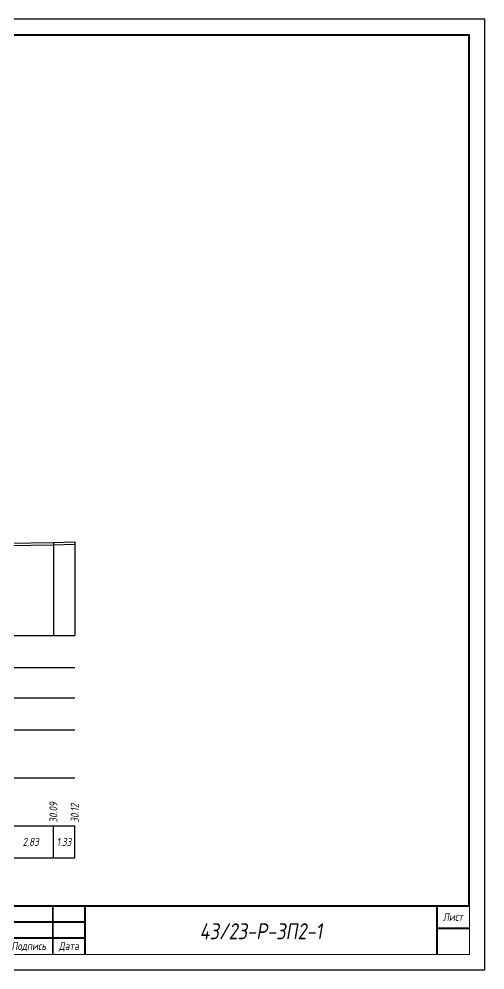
# Model space of a CAD drawing. Extents: x -717 to 1451, y -133302 to 233.
# Drawn here: x 244.4 to 389.9, y -93085.4 to -92788.4 of the extents above; entities that cross this region are included whole.
import ezdxf
from ezdxf.enums import TextEntityAlignment as Align

# ---------------------------------------------------------------- set-up
doc = ezdxf.new("R2010")
doc.units = 0
for name, color, linetype in [('Зарамочное оформление', 7, 'Continuous'), ('Код_510', 7, 'Continuous'), ('Таблица', 7, 'Continuous'), ('Черный поперечник', 3, 'Continuous')]:
    doc.layers.add(name, color=color, linetype=linetype)
doc.layers.add('Контур_2570', color=7, linetype='Continuous', true_color=0x80ff00)
doc.styles.add('М', font='romand.shx', dxfattribs={"width": 0.8, "oblique": 10, "height": 2.5})

# ---------------------------------------------------------------- blocks, each defined once
blk = doc.blocks.new('Штамп')
at = {"linetype": 'Continuous'}
blk.add_wipeout([(199.95, -411.25), (384.95, -411.25), (384.95, -426.25), (199.95, -426.25)], dxfattribs=at).dxf.layer = 'Зарамочное оформление'
at = {"layer": 'Зарамочное оформление', "linetype": 'Continuous', "lineweight": -3, "const_width": 0.6, "flags": 128}
for points in [[(199.95, -426.25), (199.95, -411.25), (384.95, -411.25)], [(209.95, -411.25), (209.95, -426.25)], [(219.95, -411.25), (219.95, -426.25)], [(229.95, -411.25), (229.95, -426.25)], [(239.95, -411.25), (239.95, -426.25)], [(254.95, -411.25), (254.95, -426.25)], [(264.95, -411.25), (264.95, -426.25)], [(374.95, -411.25), (374.95, -426.25)], [(199.95, -416.25), (264.95, -416.25)], [(374.95, -418.25), (384.95, -418.25)], [(199.95, -421.25), (264.95, -421.25)]]:
    blk.add_lwpolyline(points, dxfattribs=at)
at = {"linetype": 'Continuous', "insert": (319.95, -419.17), "char_height": 5, "width": 110, "attachment_point": 5, "style": 'М'}
blk.add_mtext('{\\Q10;\\W0.8;43/23-Р-ЗП2-1}', dxfattribs=at)
at = {"layer": 'Зарамочное оформление', "linetype": 'Continuous', "style": 'М', "oblique": 10}
for s, width, p in [('Лист', 0.8, (379.95, -414.66)), ('Изм.', 0.8, (204.95, -423.75)), ('Кол.уч.', 0.7, (214.95, -423.75)), ('Лист', 0.8, (224.95, -423.75)), ('N док.', 0.7, (235.28, -423.75)), ('Подпись', 0.8, (247.45, -423.75)), ('Дата', 0.8, (259.95, -423.75))]:
    blk.add_text(s, height=2.5, dxfattribs=dict(at, width=width)).set_placement(p, align=Align.MIDDLE_CENTER)
blk = doc.blocks.new('шифр')
blk.add_blockref('Штамп', (0, -92714))

msp = doc.modelspace()

# ---------------------------------------------------------------- linework, layer by layer
at = {"flags": 128}
msp.add_lwpolyline([(-30.054, -93085.421), (389.946, -93085.421), (389.946, -92788.421), (-30.054, -92788.421)], close=True, dxfattribs=at)
at = {"const_width": 0.6, "flags": 128}
msp.add_lwpolyline([(-10.054, -93080.421), (384.946, -93080.421), (384.946, -92793.421), (-10.054, -92793.421)], close=True, dxfattribs=at)
at = {"layer": 'Код_510'}
for p, q in [((255.125, -93050.421), (255.125, -93040.421)), ((261.769, -93050.421), (261.769, -93040.421))]:
    msp.add_line(p, q, dxfattribs=at)
at = {"layer": 'Контур_2570', "flags": 128}
msp.add_lwpolyline([(241.038, -92952.843), (255.179, -92952.611), (261.823, -92952.417)], dxfattribs=at)
at = {"layer": 'Таблица'}
for p, q in [((80, -92981), (261.823, -92981)), ((80, -92991), (261.823, -92991)), ((80, -93000.421), (261.823, -93000.421)), ((79.946, -93010.421), (261.769, -93010.421)), ((79.946, -93025.421), (261.769, -93025.421)), ((79.946, -93040.421), (261.769, -93040.421)), ((79.946, -93050.421), (261.769, -93050.421))]:
    msp.add_line(p, q, dxfattribs=at)
at = {"layer": 'Черный поперечник', "color": 7}
for p, q in [((255.179, -92951.861), (255.179, -92981)), ((261.823, -92951.667), (261.823, -92981))]:
    msp.add_line(p, q, dxfattribs=at)
at = {"layer": 'Черный поперечник', "flags": 128}
msp.add_lwpolyline([(241.038, -92952.093), (255.179, -92951.861), (261.823, -92951.667)], dxfattribs=at)

# ---------------------------------------------------------------- texts
at = {"linetype": 'Continuous', "style": 'М', "oblique": 10, "width": 0.8}
msp.add_text('304', height=2.5, dxfattribs=at).set_placement((380.312, -93076.509), align=Align.MIDDLE)
at = {"layer": 'Код_510', "style": 'М', "oblique": 10, "width": 0.8}
for s, p in [('30.09', (255.125, -93039.421)), ('30.12', (261.769, -93039.421))]:
    msp.add_text(s, height=2.5, rotation=90, dxfattribs=at).set_placement(p, align=Align.MIDDLE_LEFT)
for s, p in [('2.83', (248.054, -93045.421)), ('1.33', (258.447, -93045.421))]:
    msp.add_text(s, height=2.5, dxfattribs=at).set_placement(p, align=Align.MIDDLE_CENTER)

# ---------------------------------------------------------------- next in the draw order: block references
msp.add_blockref('шифр', (0, 59.829))

doc.saveas('drawing.dxf')
